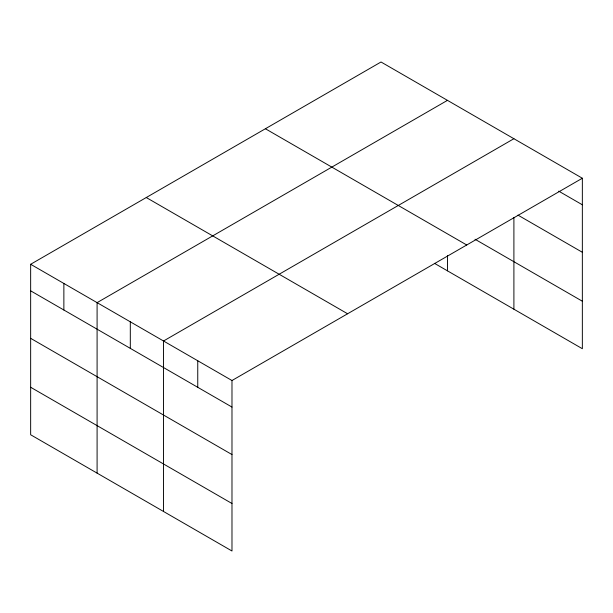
<?xml version="1.0" encoding="UTF-8"?>
<svg xmlns="http://www.w3.org/2000/svg" width="613" height="613" viewBox="0 0 613 613"><rect width="100%" height="100%" fill="white"/><g stroke="black" fill="none" stroke-linecap="round" stroke-linejoin="round"><path stroke-width="0.92" d="M582.35 178.237L381.018 61.997L30.65 264.28L30.65 434.763L231.982 551.003L231.982 380.52L582.35 178.237L582.35 348.72L434.494 263.352M447.459 100.356L97.092 302.638L97.092 473.121M513.901 138.714L163.525 340.997L163.525 511.48M558.719 191.141L582.35 204.788M517.97 215.117L582.35 252.28M475.006 239.246L582.35 301.221M265.398 128.753L466.731 244.993M146.269 197.532L347.602 313.764M30.65 264.28L231.982 380.52M30.65 290.83L231.982 407.07M30.65 338.33L231.982 454.562M30.65 387.263L231.982 503.503M513.901 217.469L513.901 309.197M447.459 255.636L447.459 270.839M197.754 360.758L197.754 387.309M130.308 321.817L130.308 348.368M63.867 283.459L63.867 310.009"/></g></svg>
